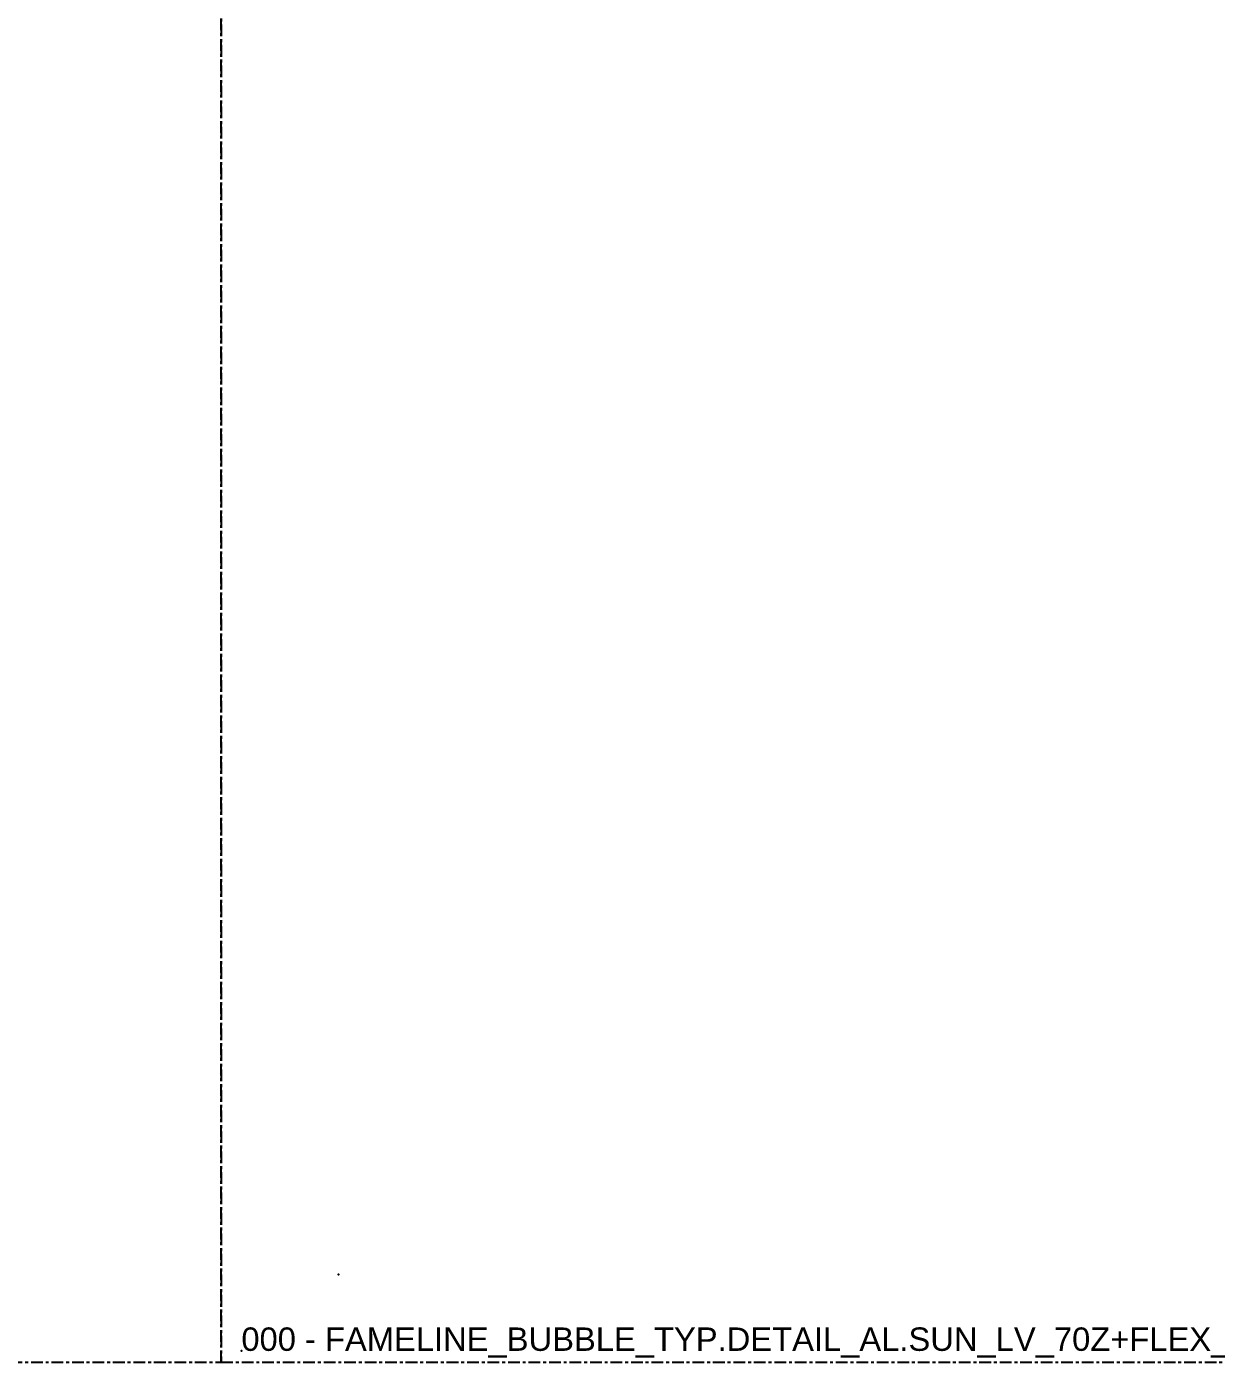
# Model space of a CAD drawing. Header units: millimetres. Extents: x -244126 to 368105, y -173968 to 259060.
# Drawn here: x 43241 to 43749, y 47995 to 48565 of the extents above; entities that cross this region are included whole.
import ezdxf

# ---------------------------------------------------------------- set-up
doc = ezdxf.new("R2010")
doc.units = ezdxf.units.MM
doc.header["$MEASUREMENT"] = 0
doc.linetypes.add('005_GG_TA_LINE', pattern=[13.75, 5, -1.25, 1.25, -1.25, 5])
doc.layers.add('001 - ASCESSORIES', color=1, linetype='Continuous')
doc.styles.get("Standard").update_dxf_attribs({"font": 'arial.ttf'})

# ---------------------------------------------------------------- blocks, each defined once
blk = doc.blocks.new('*U1760')
at = {"color": 0, "linetype": '005_GG_TA_LINE'}
blk.add_lwpolyline([(0, 0), (1000, 0), (1000, 1000), (0, 1000)], close=True, dxfattribs=at)
for p in [(50, 37.5), (8.581742425833, 4.877933635547379)]:
    blk.add_point(p, dxfattribs=at)
blk.add_attdef('NAMEBLK', (8.581742425833, 4.877933635547379), '', height=10, dxfattribs=at)

msp = doc.modelspace()

# ---------------------------------------------------------------- block references
at = {"layer": '001 - ASCESSORIES', "linetype": '005_GG_TA_LINE'}
msp.add_blockref('*U1760', (42324.51637819491, 47995.17285529031), dxfattribs=at)
msp.add_blockref('*U1760', (43324.51637819491, 47995.17285529031), dxfattribs=at).add_auto_attribs({'NAMEBLK': '000 - FAMELINE_BUBBLE_TYP.DETAIL_AL.SUN_LV_70Z+FLEX_BRACKET_CUT_VIEW_TYPE_1'})

doc.saveas('drawing.dxf')
